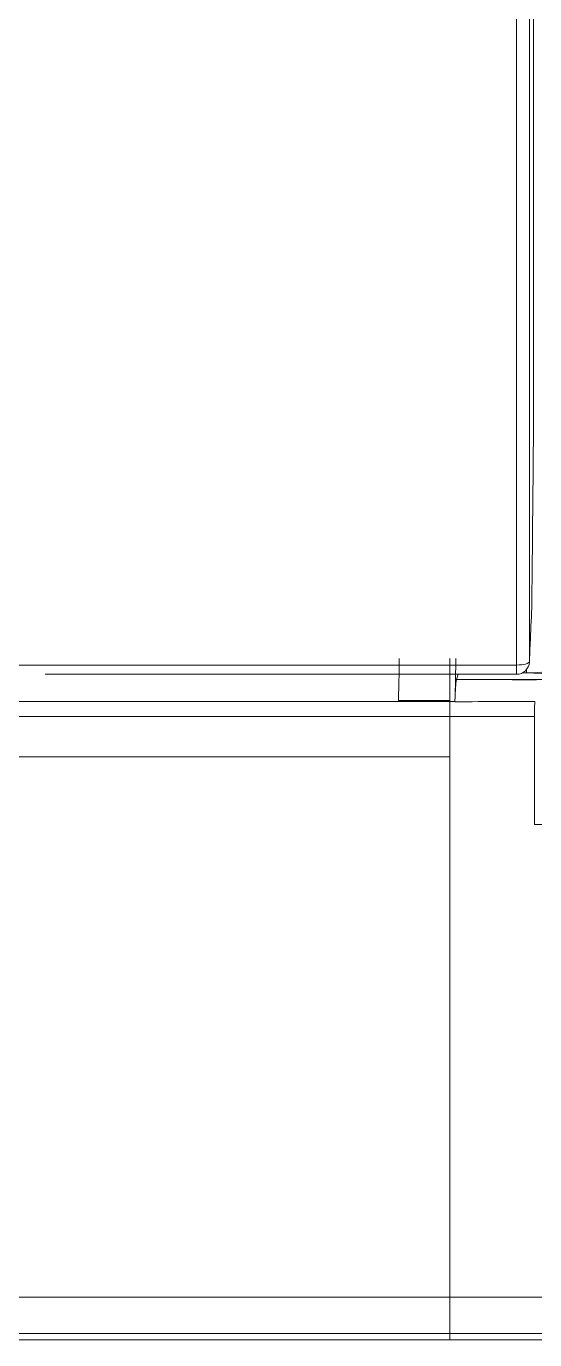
# Model space of a CAD drawing. Header units: inches. Extents: x 405346 to 489838, y -25612 to 14934.
# Drawn here: x 466959.98 to 466978.72, y 3871.19 to 3919.56 of the extents above; entities that cross this region are included whole.
import ezdxf

# ---------------------------------------------------------------- set-up
doc = ezdxf.new("R2010")
doc.units = ezdxf.units.IN
doc.header["$LTSCALE"] = 200
doc.header["$MEASUREMENT"] = 0
doc.layers.add('SS-EQ', color=2, linetype='Continuous', lineweight=20)

# ---------------------------------------------------------------- blocks, each defined once
blk = doc.blocks.new('4way무풍')
at = {"layer": 'SS-EQ'}
for p, q in [((-284.783, -425.386), (-266.217, -425.386)), ((-266.217, -425.729), (-266.217, -425.386)), ((-265.844, -425.546), (-265.844, -425.68)), ((-265.745, -425.276), (-265.744, -425.261)), ((-265.744, -425.276), (-265.744, -425.259)), ((-283.586, -425.729), (-266.217, -425.729)), ((-268.43, -425.917), (-268.367, -425.729)), ((-268.43, -425.917), (-266.377, -425.917)), ((-260.437, -425.917), (-266.377, -425.917)), ((-266.376, -425.927), (-265.485, -425.927)), ((-265.844, -425.68), (-266.008, -425.68)), ((-260.437, -425.917), (-265.844, -425.68)), ((-266.783, -426.733), (-265.546, -426.733)), ((0, -431.257), (-265.553, -431.257)), ((-268.672, -450.232), (-266.777, -450.232))]:
    blk.add_line(p, q, dxfattribs=at)
blk.add_arc((-266.217, -425.255), 0.474, 270, 357.4222, dxfattribs=at)
for centre, major_axis, ratio, start_param, end_param in [((-266.217, -425.255), (0.474, 0), 0.277778, 4.712389, 6.246848), ((-266.021, -420.94), (-5.638, 0.248), 0.839678, 1.639142, 2.032961), ((-266.382, -435.381), (0, 9.476), 0.008727, 6.213701, 6.230824)]:
    blk.add_ellipse(centre, major_axis=major_axis, ratio=ratio, start_param=start_param, end_param=end_param, dxfattribs=at)
for points, knots in [([(-266.217, -425.386), (-266.217, -425.063), (-266.217, -424.74), (-266.217, -424.094), (-266.217, -423.771), (-266.217, -422.802), (-266.218, -420.863), (-266.217, -418.922), (-266.217, -416.332), (-266.217, -415.035), (-266.217, -412.441), (-266.217, -411.143), (-266.217, -408.544), (-266.217, -407.243), (-266.217, -404.64), (-266.217, -403.336), (-266.216, -400.727), (-266.216, -399.421), (-266.216, -396.805), (-266.216, -395.496), (-266.216, -392.874), (-266.216, -390.905), (-266.216, -388.932), (-266.215, -387.616), (-266.215, -386.958), (-266.215, -384.981), (-266.215, -383.661), (-266.215, -381.678), (-266.215, -381.016), (-266.215, -379.691), (-266.215, -379.029), (-266.215, -375.714), (-266.214, -373.055), (-266.214, -369.72), (-266.214, -369.053), (-266.214, -367.717), (-266.214, -367.048), (-266.214, -365.041), (-266.214, -363.7), (-266.214, -362.355)], [0, 0, 0, 0, 0.015625, 0.015625, 0.03125, 0.03125, 0.0625, 0.125, 0.125, 0.1875, 0.1875, 0.25, 0.25, 0.3125, 0.3125, 0.375, 0.375, 0.4375, 0.4375, 0.5, 0.5, 0.5625, 0.59375, 0.59375, 0.625, 0.625, 0.6875, 0.6875, 0.71875, 0.71875, 0.75, 0.75, 0.875, 0.875, 0.90625, 0.90625, 0.9375, 0.9375, 1, 1, 1, 1]), ([(-265.74, -362.329), (-265.74, -363.671), (-265.74, -365.01), (-265.74, -367.015), (-265.74, -367.682), (-265.74, -369.016), (-265.74, -369.682), (-265.741, -373.011), (-265.741, -375.666), (-265.741, -378.976), (-265.741, -379.637), (-265.741, -380.96), (-265.741, -381.62), (-265.742, -383.6), (-265.742, -384.918), (-265.742, -387.55), (-265.742, -388.864), (-265.742, -391.488), (-265.742, -392.799), (-265.743, -395.416), (-265.743, -396.723), (-265.743, -399.335), (-265.743, -400.639), (-265.743, -403.244), (-265.743, -404.546), (-265.743, -407.145), (-265.743, -408.444), (-265.743, -411.039), (-265.743, -412.335), (-265.744, -414.925), (-265.744, -416.219), (-265.744, -418.805), (-265.744, -420.743), (-265.744, -422.679), (-265.744, -423.647), (-265.744, -423.969), (-265.744, -424.614), (-265.744, -424.937), (-265.744, -425.259)], [0, 0, 0, 0, 0.0625, 0.0625, 0.09375, 0.09375, 0.125, 0.125, 0.25, 0.25, 0.28125, 0.28125, 0.3125, 0.3125, 0.375, 0.375, 0.4375, 0.4375, 0.5, 0.5, 0.5625, 0.5625, 0.625, 0.625, 0.6875, 0.6875, 0.75, 0.75, 0.8125, 0.8125, 0.875, 0.875, 0.9375, 0.96875, 0.96875, 0.984375, 0.984375, 1, 1, 1, 1]), ([(-265.59, -362.349), (-265.59, -362.525), (-265.59, -362.702), (-265.591, -363.56), (-265.591, -364.242), (-265.591, -366.285), (-265.591, -367.644), (-265.591, -370.359), (-265.591, -371.714), (-265.591, -374.422), (-265.592, -375.774), (-265.592, -379.825), (-265.592, -382.52), (-265.593, -386.556), (-265.593, -387.901), (-265.593, -389.916), (-265.593, -390.587), (-265.593, -391.928), (-265.593, -393.939), (-265.593, -395.945), (-265.594, -398.616), (-265.594, -399.949), (-265.594, -403.946), (-265.594, -406.605), (-265.595, -411.912), (-265.595, -414.561), (-265.595, -417.205)], [0, 0, 0, 0, 0.009483, 0.009483, 0.046169, 0.046169, 0.119541, 0.119541, 0.192912, 0.192912, 0.266284, 0.266284, 0.413027, 0.413027, 0.486399, 0.486399, 0.523085, 0.523085, 0.55977, 0.633142, 0.633142, 0.706514, 0.706514, 0.853257, 0.853257, 1, 1, 1, 1]), ([(-265.744, -425.259), (-265.734, -425.036), (-265.724, -424.813), (-265.694, -424.159), (-265.675, -423.728), (-265.656, -423.297)], [0, 0, 0, 0, 0.341282, 0.341282, 1, 1, 1, 1]), ([(-270.539, -425.148), (-270.542, -425.399), (-270.545, -425.629), (-270.551, -425.94), (-270.553, -426.038), (-270.557, -426.222), (-270.562, -426.384), (-270.567, -426.553), (-270.571, -426.652), (-270.572, -426.689)], [0, 0, 0, 0, 0.368769, 0.368769, 0.553153, 0.553153, 0.737537, 0.902621, 1, 1, 1, 1]), ([(-268.672, -425.148), (-268.672, -425.157), (-268.672, -425.174), (-268.672, -425.199), (-268.672, -425.225), (-268.672, -425.25), (-268.672, -425.275), (-268.672, -425.3), (-268.672, -425.325), (-268.672, -425.35), (-268.672, -425.375), (-268.672, -425.399), (-268.672, -425.423), (-268.672, -425.448), (-268.672, -425.472), (-268.672, -425.496), (-268.672, -425.519), (-268.671, -425.543), (-268.671, -425.566), (-268.671, -425.59), (-268.671, -425.613), (-268.671, -425.636), (-268.671, -425.659), (-268.671, -425.682), (-268.671, -425.704), (-268.671, -425.727), (-268.671, -425.749), (-268.671, -425.771), (-268.671, -425.794), (-268.671, -425.815), (-268.671, -425.837), (-268.671, -425.859), (-268.671, -425.88), (-268.671, -425.901), (-268.671, -425.922), (-268.671, -425.943), (-268.671, -425.964), (-268.671, -425.984), (-268.671, -426.005), (-268.671, -426.025), (-268.671, -426.045), (-268.671, -426.064), (-268.671, -426.084), (-268.671, -426.103), (-268.672, -426.123), (-268.672, -426.142), (-268.672, -426.16), (-268.672, -426.179), (-268.672, -426.197), (-268.672, -426.215), (-268.672, -426.233), (-268.672, -426.251), (-268.672, -426.269), (-268.672, -426.286), (-268.672, -426.303), (-268.672, -426.32), (-268.672, -426.336), (-268.672, -426.352), (-268.672, -426.369), (-268.672, -426.379), (-268.672, -426.384)], [0, 0, 0, 0, 0.017245, 0.034482, 0.051712, 0.068935, 0.086153, 0.103365, 0.120574, 0.137779, 0.154982, 0.172183, 0.189383, 0.206583, 0.223784, 0.240986, 0.258191, 0.275399, 0.29261, 0.309826, 0.327048, 0.344276, 0.36151, 0.37875, 0.395995, 0.413244, 0.430497, 0.447754, 0.465014, 0.482278, 0.499543, 0.516811, 0.53408, 0.551351, 0.568623, 0.585896, 0.60317, 0.620443, 0.637717, 0.654991, 0.672264, 0.689536, 0.706808, 0.724079, 0.741349, 0.758618, 0.775885, 0.793151, 0.810416, 0.82768, 0.844942, 0.862202, 0.879461, 0.896709, 0.913945, 0.931171, 0.948389, 0.965599, 0.982802, 1, 1, 1, 1]), ([(-268.672, -426.384), (-268.672, -426.427), (-268.672, -426.467), (-268.672, -426.558), (-268.672, -426.608), (-268.672, -426.659)], [0, 0, 0, 0, 0.435082, 0.435082, 1, 1, 1, 1]), ([(-268.672, -426.692), (-268.672, -426.705), (-268.672, -426.719), (-268.672, -426.732), (-268.672, -426.733)], [0, 0, 0, 0, 0.987188, 1, 1, 1, 1]), ([(-268.672, -427.285), (-268.672, -427.284), (-268.672, -427.284), (-268.672, -427.179), (-268.672, -427.065), (-268.672, -426.868), (-268.672, -426.783), (-268.672, -426.733)], [0, 0, 0, 0, 0.001443, 0.001443, 0.501954, 0.501954, 1, 1, 1, 1]), ([(-268.487, -426.738), (-268.487, -426.736), (-268.487, -426.706), (-268.487, -426.675), (-268.487, -426.647)], [0, 0, 0, 0, 0.069202, 1, 1, 1, 1]), ([(-265.546, -426.733), (-265.546, -426.746), (-265.547, -426.761), (-265.548, -426.794), (-265.548, -426.812), (-265.549, -426.852), (-265.549, -426.874), (-265.55, -426.908), (-265.55, -426.919), (-265.55, -426.943), (-265.55, -426.955), (-265.551, -426.993), (-265.551, -427.019), (-265.552, -427.058), (-265.552, -427.071), (-265.552, -427.098), (-265.552, -427.112), (-265.552, -427.152), (-265.553, -427.206), (-265.553, -427.259), (-265.553, -427.285)], [0, 0, 0, 0, 0.125, 0.125, 0.25, 0.25, 0.375, 0.375, 0.4375, 0.4375, 0.5, 0.5, 0.625, 0.625, 0.6875, 0.6875, 0.75, 0.75, 0.875, 1, 1, 1, 1]), ([(-268.672, -448.66), (-268.672, -442.037), (-268.672, -435.412), (-268.672, -428.768), (-268.672, -428.768), (-268.672, -428.767)], [0, 0, 0, 0, 0.999941, 0.999941, 1, 1, 1, 1]), ([(-268.672, -450), (-268.672, -449.997), (-268.672, -449.987), (-268.672, -449.951), (-268.672, -449.926), (-268.672, -449.861), (-268.672, -449.821), (-268.672, -449.727), (-268.672, -449.674), (-268.672, -449.555), (-268.672, -449.489), (-268.672, -449.347), (-268.672, -449.27), (-268.672, -449.109), (-268.672, -449.024), (-268.672, -448.847), (-268.672, -448.755), (-268.672, -448.66)], [0, 0, 0, 0, 0.125, 0.125, 0.25, 0.25, 0.375, 0.375, 0.5, 0.5, 0.625, 0.625, 0.75, 0.75, 0.875, 0.875, 1, 1, 1, 1]), ([(-268.672, -450.232), (-268.672, -450.23), (-268.672, -450.153), (-268.672, -450.076), (-268.672, -450), (-268.672, -450)], [0, 0, 0, 0, 0.026993, 0.999932, 1, 1, 1, 1])]:
    blk.add_open_spline(points, degree=3, knots=knots, dxfattribs=at)
for points, degree in [([(-265.64, -421.747), (-265.625, -420.233), (-265.61, -418.719), (-265.595, -417.205)], 3), ([(-265.656, -423.297), (-265.65, -422.78), (-265.645, -422.264), (-265.64, -421.747)], 3), ([(-268.454, -425.148), (-268.464, -425.925), (-268.477, -426.371)], 2), ([(-268.486, -426.66), (-268.459, -426.005), (-268.43, -425.917)], 2), ([(-268.477, -426.371), (-268.486, -426.647)], 1), ([(-268.672, -426.732), (-284.783, -426.732)], 1), ([(-268.672, -426.689), (-270.572, -426.689)], 1), ([(-268.672, -426.659), (-268.672, -426.67), (-268.672, -426.681), (-268.672, -426.692)], 3), ([(-268.489, -426.733), (-268.55, -426.733), (-268.611, -426.733), (-268.672, -426.733)], 3), ([(-268.489, -426.738), (-267.92, -426.737), (-267.351, -426.735), (-266.783, -426.733)], 3), ([(-268.672, -427.284), (-284.783, -427.284)], 1), ([(-268.672, -428.767), (-268.672, -428.273), (-268.672, -427.778), (-268.672, -427.284)], 3), ([(-265.553, -427.285), (-268.672, -427.285)], 1), ([(-265.553, -427.285), (-265.553, -428.61), (-265.553, -429.934), (-265.553, -431.257)], 3), ([(-268.672, -428.767), (-284.783, -428.767)], 1), ([(-268.672, -448.66), (-274.043, -448.661), (-279.413, -448.661), (-284.783, -448.661)], 3), ([(268.672, -448.661), (89.558, -448.661), (-89.557, -448.661), (-268.672, -448.661)], 3), ([(-268.672, -450), (-284.783, -450)], 1), ([(-268.672, -450.232), (-284.783, -450.232)], 1), ([(268.672, -450), (-268.672, -450)], 1), ([(-266.777, -450.232), (-266.489, -450.232)], 1), ([(-266.489, -450.232), (266.489, -450.232)], 1)]:
    blk.add_open_spline(points, degree=degree, dxfattribs=at)

msp = doc.modelspace()

# ---------------------------------------------------------------- block references
msp.add_blockref('4way무풍', (467244.268, 4321.426))

doc.saveas('drawing.dxf')
